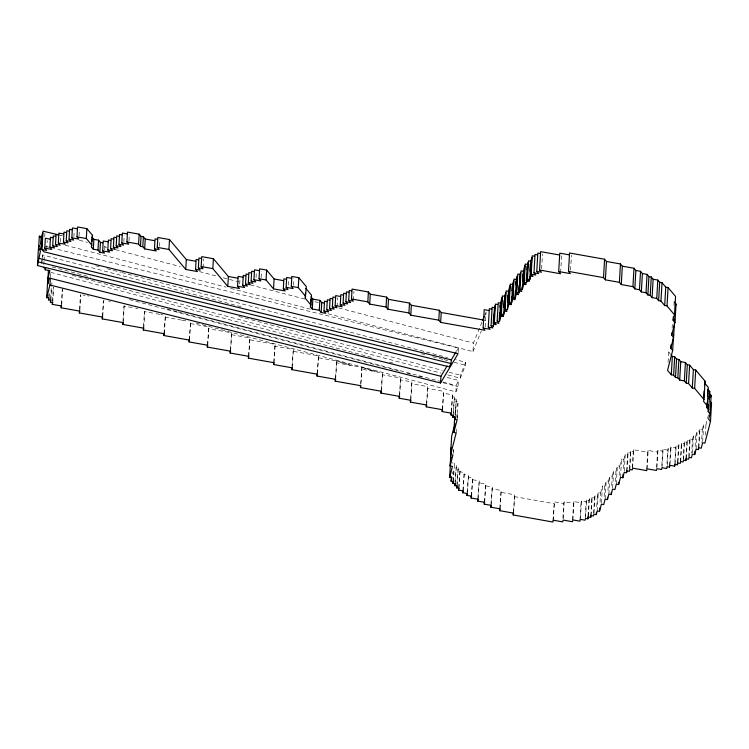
<?xml version="1.0" encoding="UTF-8"?>
<svg xmlns="http://www.w3.org/2000/svg" width="749" height="749" viewBox="0 0 749 749"><rect width="100%" height="100%" fill="white"/><g stroke="black" fill="none" stroke-linecap="round" stroke-linejoin="round"><path stroke-width="0.56" stroke-dasharray="3.75 2.81" d="M41.579 263.199L42.421 254.875L242.657 307.118M41.916 263.564L42.113 260.306M42.169 259.22L42.421 254.875M44.715 236.843L44.912 233.388M43.854 264.706L44.041 261.438M44.107 260.352L44.294 257.094L41.953 256.682M46.71 249.286L47.224 240.485M48.76 296.445L48.891 294.151M49.097 296.932L49.294 293.486M50.398 277.214L50.651 272.87M50.632 298.673L51.363 286.034M50.895 300.312L51.625 287.672M51.69 286.521L51.953 281.924L51.494 283.731M52.496 300.892L53.291 287.101M52.767 302.53L53.628 287.597M60.369 241.927L60.753 235.336M61.371 304.366L62.233 289.423M61.699 304.852L62.635 288.768M73.898 236.768L74.282 230.177M79.038 235.795L79.413 229.194M79.581 309.496L80.443 294.554M79.909 309.983L80.77 295.05M104.72 249.82L105.103 243.228M102.388 316.612L103.315 300.518L105.646 300.939M102.791 315.947L103.652 301.014M123.847 241.88L124.231 235.28M122.995 321.003L123.857 306.069L133.2 307.727M123.267 322.641L124.259 305.405M128.987 240.897L129.362 234.306M143.536 326.555L144.398 311.612L155.296 313.55M143.808 328.193L144.8 310.957M159.331 246.299L159.706 239.708M164.012 333.249L165.407 315.357L164.349 333.736M189.225 339.625L190.62 321.733L189.563 340.121M203.091 267.655L203.597 258.864M207.436 344.755L208.831 326.864L190.152 323.54M207.773 345.252L208.831 326.864M230.383 349.568L231.703 332.828L208.362 328.671M230.645 351.206L231.703 332.828M239.708 284.086L240.026 278.581M248.518 355.85L249.913 337.958L231.244 334.634M248.855 356.346L249.913 337.958M256.036 277.533L256.355 272.037M261.111 277.654L261.495 271.054M273.731 362.226L275.126 344.334L249.445 339.765M274.068 362.722L275.126 344.334M288.253 285.154L288.571 279.658M293.327 285.275L293.702 278.684M292.007 366.214L293.336 349.465L274.658 346.141M292.269 367.853L293.336 349.465M317.155 373.742L318.54 355.841L292.868 351.272M317.548 373.077L318.54 355.841M337.087 306.631L337.593 297.84M335.421 377.721L336.75 360.981L352.629 365.69M335.692 379.359L336.75 360.981L318.082 357.657M353.425 300.087L353.931 291.295M360.634 384.097L361.964 367.356L377.833 372.066M361.037 383.441L361.964 367.356L336.282 362.788M381.175 389.649L382.505 372.899L361.495 369.163M381.447 391.287L382.505 372.899M399.386 394.779L400.715 378.03L382.037 374.706M399.657 396.418L400.715 378.03M410.592 398.665L411.922 381.915L400.247 379.837M410.855 400.303L411.922 381.915M426.471 403.383L427.791 386.634L411.454 383.722M426.733 405.022L427.791 386.634M442.275 409.244L443.67 391.353L427.323 388.441M442.603 409.74L443.67 391.353M451.216 411.566L452.536 394.817L443.202 393.159M451.544 412.053L452.536 394.817M453.145 412.643L454.409 397.045L452.078 396.633M453.351 415.433L454.409 397.045M195.929 322.988L455.916 391.858L456.272 385.576L458.369 380.408L447.078 377.412M458.126 352.582L458.388 348.004L55.529 248.846M455.018 414.862L456.281 399.264L453.941 398.852M453.117 451.619L453.248 449.325M455.214 417.652L456.281 399.264M453.192 453.697L453.454 449.1M452.199 474.154L452.34 471.851M455.916 391.858L458.004 386.681L458.369 380.408M453.079 481.139L453.8 468.5M456.16 432.95L456.431 428.353M457.021 418.017L457.227 414.562L454.886 414.15L458.145 401.492L455.813 401.08M453.407 481.635L454.465 463.247L452.134 462.826M457.087 419.88L458.145 401.492M447.846 374.912L460.289 378.208L460.466 375.23L465.691 362.291L455.514 359.632M455.008 482.216L456.338 465.466L454.006 465.054L454.465 463.247M455.28 483.854L456.338 465.466M456.881 484.444L458.21 467.694L455.869 467.282M457.143 486.082L458.21 467.694M460.289 378.208L465.522 365.269L465.691 362.291M458.678 487.814L460.073 469.913L457.742 469.501M459.015 488.301L460.073 469.913M462.882 490.455L464.277 472.553L459.614 471.73M463.219 490.941L464.277 472.553M328.034 313.765L472.965 351.581L473.462 343.089L482.159 321.583M467.151 491.943L468.481 475.194L463.809 474.36M467.423 493.582L468.481 475.194M471.29 495.726L472.685 477.834L468.013 477.001M471.627 496.222L472.685 477.834M485.202 326.995L485.829 316.153M485.886 315.086L486.073 311.902M477.899 497.636L479.22 480.886L472.216 479.641M478.162 499.274L479.22 480.886M484.369 501.839L485.764 483.948L478.761 482.702M484.697 502.326L485.764 483.948M490.969 503.749L492.299 487L485.296 485.755M491.241 505.388L492.299 487M499.78 508.365L501.165 490.473L491.831 488.807M500.107 508.852L501.165 490.473M513.383 511.52L514.713 494.771L500.706 492.28M513.645 513.159L514.713 494.771M541.63 268.807L542.491 253.864M560.636 272.617L561.638 255.381M552.931 520.873L554.391 501.83L563.725 503.497L562.733 520.733M553.333 520.218L554.391 501.83M570.579 270.174L571.44 255.231M563.201 518.917L564.194 501.68L573.528 503.347L572.536 520.583M572.929 519.928L573.996 501.54L580.999 502.785L579.998 520.021M580.466 518.214L581.458 500.978L586.13 501.811L585.138 519.038M585.531 518.383L586.598 499.995L588.929 500.416L588.002 516.501M588.396 515.846L589.397 498.609L591.729 499.021L590.802 515.106M591.13 515.602L592.197 497.214L594.528 497.626L593.536 514.863M593.994 513.056L594.996 495.819L597.327 496.231L596.597 508.871M597.196 511.005L598.254 492.617L600.595 493.029L599.996 503.375M601.456 503.038L602.449 485.801L604.789 486.213L604.125 497.711M605.117 499.171L606.184 480.792L608.516 481.204L607.851 492.692M608.853 494.162L609.911 475.784L612.242 476.195L611.587 487.683M612.645 488.011L613.637 470.775L615.978 471.187L615.313 482.674M616.305 484.144L617.373 465.766L619.704 466.178L619.105 476.514M620.5 477.328L621.567 458.94L623.898 459.362L623.234 470.849M624.301 471.168L625.293 453.931L627.625 454.353L626.698 470.438M627.035 470.924L628.093 452.536L630.424 452.958L629.432 470.194M629.834 469.529L630.892 451.151L633.223 451.563L632.165 469.951M632.633 468.144L633.691 449.756L647.698 452.246L646.705 469.483M647.099 468.827L648.166 450.439L657.5 452.096L656.508 469.333M656.967 467.526L657.959 450.289L662.631 451.123L661.639 468.359M662.041 467.704L663.099 449.316L667.762 450.149L666.769 467.385M668.014 362.301L669.072 350.148M672.115 328.259L672.443 322.51M673.969 305.33L674.1 303.036M667.237 465.569L668.23 448.333L670.561 448.754L669.634 464.839M670.037 464.183L671.029 446.947L675.701 447.771L674.774 463.865M675.102 464.352L676.16 445.964L678.5 446.385L677.573 462.47M677.967 461.805L678.959 444.569L681.3 444.99L680.232 463.378M680.701 461.562L681.759 443.183L684.099 443.595L683.238 458.538M683.5 460.176L684.558 441.788L686.899 442.2L685.972 458.294M686.299 458.781L687.357 440.393L689.698 440.805L688.696 458.042M689.099 457.386L690.157 438.998L692.497 439.42L691.702 453.201M692.432 453.033L693.424 435.796L695.755 436.218L695.1 447.705M696.093 449.175L697.15 430.787L699.491 431.209L698.564 447.293M698.892 447.78L699.95 429.402L702.29 429.814L701.56 442.453M702.693 441.62L703.686 424.383L705.961 424.795L705.361 435.132M456.759 416.378L457.227 414.562M563.725 503.497L564.194 501.68M573.528 503.347L573.996 501.54M580.999 502.785L581.458 500.978M586.13 501.811L586.598 499.995M588.929 500.416L589.397 498.609M591.729 499.021L592.197 497.214M594.528 497.626L594.996 495.819M597.327 496.231L598.254 492.617M600.595 493.029L602.449 485.801M604.789 486.213L606.184 480.792M608.516 481.204L609.911 475.784M612.242 476.195L613.637 470.775M615.978 471.187L617.373 465.766M619.704 466.178L621.567 458.94M623.898 459.362L625.293 453.931M627.625 454.353L628.093 452.536M630.424 452.958L630.892 451.151M633.223 451.563L633.691 449.756M647.698 452.246L648.166 450.439M657.5 452.096L657.959 450.289M662.631 451.123L663.099 449.316M667.762 450.149L668.23 448.333M670.561 448.754L671.029 446.947M675.701 447.771L676.16 445.964M678.5 446.385L678.959 444.569M681.3 444.99L681.759 443.183M684.099 443.595L684.558 441.788M686.899 442.2L687.357 440.393M689.698 440.805L690.157 438.998M692.497 439.42L693.424 435.796M695.755 436.218L697.15 430.787M699.491 431.209L699.95 429.402M702.29 429.814L703.686 424.383M705.961 424.795L708.769 413.841M484.762 315.132L485.633 312.979M472.965 351.581L481.233 331.152M456.609 350.972L458.388 348.004M483.245 319.982L485.577 320.394M82.774 294.975L85.105 295.387M87.446 295.808L89 296.08M108.764 301.491L110.318 301.763M135.532 308.148L137.863 308.56M156.073 313.691L159.958 314.383M160.745 314.524L163.076 314.936M164.949 317.164L181.286 320.066M182.063 320.207L185.949 320.9M514.245 496.578L553.923 503.637M45.315 246.327L48.722 247.17M60.163 235.252L62.429 235.841M79.413 240.27L87.343 242.339M104.326 246.767L106.592 247.357M115.646 249.726L180.191 266.569M199.44 271.587L216.424 276.025M223.221 277.795L239.071 281.933M250.391 284.882L304.74 299.066M314.936 301.725L318.334 302.615M338.717 307.933L473.462 343.089M65.341 245.213L226.123 287.167M230.655 288.356L311.05 309.328M95.76 265.764L99.158 266.653M107.079 268.713L120.655 272.262M121.787 272.552L447.593 357.563M421.406 353.762L424.795 354.642M432.716 356.711L442.893 359.37M444.026 359.66L449.681 361.14M454.212 362.319L465.522 365.269M52.14 266.925L90.601 277.13M238.772 316.424L442.369 370.427M449.147 372.225L460.466 375.23M72.325 275.304L441.058 373.105M50.745 272.355L372.553 357.657M389.489 362.142L394.011 363.34M166.905 308.916L177.082 311.612M178.206 311.912L441.582 381.69M442.715 381.99L456.272 385.576M129.418 299.581L401.548 371.719M407.194 373.217L411.716 374.416M418.485 376.204L423.007 377.402M443.324 382.795L458.004 386.681M361.964 367.356L375.502 371.654M336.75 360.981L350.289 365.278M668.614 351.955L670.477 354.183"/><path stroke-width="1.12" d="M456.019 351.964L451.282 359.876L451.076 363.527L449.1 366.823L37.45 265.558L38.386 249.248L39.322 245.635M38.583 248.837L39.313 236.178L41.644 236.59L40.914 249.258L38.583 248.837L40.455 251.065L37.45 265.558M40.849 244.155L41.186 238.397L39.313 236.178M48.442 270.277L48.002 277.888L50.333 278.3L49.949 285.013L440.543 382.982L458.06 353.734L43.854 251.776L41.981 249.548L43.039 231.169L59.031 234.952M41.981 249.548L46.653 250.381L44.781 248.162L45.352 238.266L50.024 239.1M48.002 277.888L49.865 270.651L45.193 269.818L45.315 267.646M710.333 401.604L711.55 403.046L710.492 421.434L704.893 443.174L702.618 442.771L701.223 448.202L698.892 447.78L698.424 449.587L696.093 449.175L694.697 454.596L692.366 454.184L691.43 457.798L689.099 457.386L688.631 459.193L686.299 458.781L685.831 460.588L683.5 460.176L683.032 461.983L680.701 461.562L680.232 463.378L677.901 462.957L677.433 464.764L675.102 464.352L674.634 466.159L669.971 465.326L669.503 467.133L667.172 466.721L666.704 468.528L662.041 467.704L661.573 469.511L656.901 468.677L656.442 470.484L647.099 468.827L646.64 470.634L632.633 468.144L632.165 469.951L629.834 469.529L629.366 471.336L627.035 470.924L626.567 472.731L624.235 472.319L622.84 477.74L620.5 477.328L618.646 484.566L616.305 484.144L614.91 489.574L612.579 489.153L611.184 494.583L608.853 494.162L607.458 499.592L605.117 499.171L603.722 504.601L601.391 504.189L599.528 511.417L597.196 511.005L596.27 514.619L593.929 514.207L593.47 516.014L591.13 515.602L590.671 517.409L588.33 516.988L587.871 518.795L585.531 518.383L585.072 520.19L580.4 519.357L579.932 521.173L572.929 519.928L572.47 521.735L563.136 520.068L562.668 521.875L553.333 520.218L552.865 522.025L513.187 514.966L513.645 513.159L499.639 510.659L500.107 508.852L490.773 507.195L491.241 505.388L484.238 504.133L484.697 502.326L477.693 501.081L478.162 499.274L471.158 498.029L471.627 496.222L466.955 495.389L467.423 493.582L462.751 492.748L463.219 490.941L458.547 490.108L459.015 488.301L456.684 487.889L457.143 486.082L454.812 485.661L455.28 483.854L452.939 483.442L453.407 481.635L451.076 481.214L452.003 477.6L449.672 477.188L452.462 466.337L450.13 465.915L452.92 455.064L450.58 454.652L456.16 432.95L453.828 432.538L457.087 419.88L454.755 419.459L455.214 417.652L452.883 417.24L453.351 415.433L451.01 415.012L451.478 413.205L442.144 411.547L442.603 409.74L426.265 406.829L426.733 405.022L410.396 402.11L410.855 400.303L399.189 398.225L399.657 396.418L380.979 393.094L381.447 391.287L360.438 387.551L360.906 385.735L335.224 381.166L335.692 379.359L317.014 376.035L317.482 374.228L291.81 369.66L292.269 367.853L273.6 364.529L274.068 362.722L248.387 358.153L248.855 356.346L230.177 353.022L230.645 351.206L207.304 347.059L207.773 345.252L189.094 341.928L189.563 340.121L163.881 335.543L164.349 333.736L143.34 330L143.808 328.193L122.799 324.448L123.267 322.641L102.257 318.905L102.725 317.099L79.375 312.942L79.843 311.135L61.175 307.811L61.633 306.004L52.299 304.337L52.767 302.53L50.426 302.119L50.895 300.312L48.563 299.89L49.031 298.083L46.691 297.671L47.749 279.283L48.217 277.476L47.852 283.759L49.247 278.328M44.781 248.162L51.784 249.408L49.911 247.179L50.483 237.283L52.823 237.705M48.563 299.89L48.694 297.596M49.911 247.179L54.583 248.013L52.711 245.784L53.282 235.898L55.623 236.31M50.426 302.119L50.567 299.815M52.711 245.784L57.383 246.618L55.51 244.399L56.081 234.503L58.422 234.914M52.299 304.337L52.43 302.044M55.51 244.399L60.182 245.223L58.31 243.004L58.881 233.108L63.553 233.941M58.31 243.004L65.313 244.249L63.45 242.03L64.011 232.134L66.352 232.546M61.175 307.811L61.306 305.517M63.45 242.03L68.112 242.854L66.249 240.635L66.811 230.739L69.151 231.151M66.249 240.635L70.912 241.459L69.048 239.24L69.61 229.344L71.951 229.765M69.048 239.24L73.711 240.073L71.848 237.845L72.41 227.949L77.081 228.782M71.848 237.845L78.842 239.09L76.978 236.871L77.55 226.975L86.884 228.632L92.492 235.308L91.453 247.011L93.325 249.23L97.997 250.063L99.86 252.291L104.532 253.115L102.66 250.896L103.231 241L107.903 241.833M79.375 312.942L79.516 310.648M91.921 245.204L86.313 238.528L86.884 228.632M91.453 247.011L91.584 244.811M91.771 241.515L92.492 235.308M93.325 249.23L93.897 239.343L92.024 237.115M97.997 250.063L98.559 240.167L93.897 239.343M99.86 252.291L100.432 242.395L98.559 240.167M102.257 318.905L102.388 316.612M102.66 250.896L109.663 252.141L107.79 249.923L108.362 240.026L110.702 240.438M107.79 249.923L112.462 250.746L110.59 248.528L111.161 238.631L113.502 239.043M110.59 248.528L115.262 249.361L113.389 247.133L113.96 237.236L116.301 237.658M113.389 247.133L118.061 247.966L116.189 245.738L116.76 235.841L119.1 236.263M116.189 245.738L120.861 246.571L118.988 244.343L119.559 234.456L121.9 234.868M118.988 244.343L123.66 245.176L121.787 242.957L122.359 233.061L127.03 233.894M121.787 242.957L128.791 244.202L126.927 241.974L127.499 232.078L139.164 234.156L141.037 236.384L143.368 236.796L145.24 239.025L154.575 240.682M122.799 324.448L122.93 322.154M157.374 239.287L155.043 238.875L154.472 248.771L156.335 250.99L144.669 248.911L142.797 246.693L140.466 246.281L138.593 244.052L139.164 234.156M140.466 246.281L141.037 236.384M142.797 246.693L143.368 236.796M144.669 248.911L145.24 239.025M143.34 330L143.471 327.697M154.472 248.771L159.134 249.604L157.271 247.376L157.842 237.48L169.508 239.558L186.332 259.575L195.667 261.232M163.881 335.543L164.012 333.249M198.466 259.837L196.135 259.426L195.564 269.322L197.436 271.541L185.761 269.471L168.937 249.454L169.508 239.558M185.761 269.471L186.332 259.575M189.094 341.928L189.225 339.625M195.564 269.322L200.236 270.155L198.363 267.927L198.934 258.031L201.266 258.452M198.363 267.927L203.035 268.76L201.163 266.532L201.734 256.645L213.399 258.714L228.351 276.512L237.695 278.169M207.304 347.059L207.436 344.755M242.826 277.196L238.154 276.362L237.583 286.258L239.455 288.477L227.79 286.399L212.828 268.61L213.399 258.714M227.79 286.399L228.351 276.512M230.177 353.022L230.308 350.719M237.583 286.258L244.586 287.504L242.723 285.275L243.294 275.379L245.625 275.801M242.723 285.275L247.385 286.109L245.522 283.88L246.093 273.994L248.425 274.406M245.522 283.88L250.185 284.714L248.322 282.495L248.893 272.599L251.224 273.011M248.322 282.495L252.984 283.319L251.121 281.1L251.692 271.204L254.023 271.625M248.387 358.153L248.518 355.85M251.121 281.1L255.784 281.933L253.92 279.705L254.491 269.809L259.154 270.642M253.92 279.705L260.924 280.95L259.051 278.731L259.622 268.835L266.625 270.08L274.097 278.974L283.44 280.641M286.24 279.246L283.899 278.825L283.328 288.721L285.2 290.949L273.525 288.871L266.054 279.976L266.625 270.08M273.525 288.871L274.097 278.974M273.6 364.529L273.731 362.226M283.328 288.721L288 289.554L286.127 287.326L286.698 277.439L291.37 278.263M286.127 287.326L293.131 288.58L291.267 286.352L291.838 276.456L298.842 277.701L306.313 286.595L305.274 298.299L310.882 304.974L310.423 306.781L312.286 309.009L319.289 310.255L321.162 312.473L325.834 313.307L323.961 311.078L324.532 301.192L326.864 301.604M291.81 369.66L291.941 367.366M305.742 296.492L298.271 287.597L298.842 277.701M305.274 298.299L305.592 292.803M310.423 306.781L310.863 299.085M310.882 304.974L311.453 295.078L305.845 288.412M312.286 309.009L312.857 299.113L310.994 296.885M319.289 310.255L319.86 300.358L312.857 299.113M317.014 376.035L317.155 373.742M321.162 312.473L321.733 302.577L319.86 300.358M323.961 311.078L328.633 311.912L326.761 309.693L327.332 299.797L329.663 300.209M326.761 309.693L331.433 310.517L329.56 308.298L330.131 298.402L332.462 298.823M329.56 308.298L334.232 309.131L332.359 306.903L332.931 297.007L335.262 297.428M332.359 306.903L337.022 307.736L335.159 305.508L335.73 295.621L340.392 296.445M335.224 381.166L335.355 378.872M335.159 305.508L342.162 306.753L340.289 304.534L340.861 294.638L343.192 295.059M340.289 304.534L344.961 305.367L343.089 303.139L343.66 293.243L345.991 293.664M343.089 303.139L347.761 303.972L345.888 301.744L346.459 291.857L348.791 292.269M345.888 301.744L350.56 302.577L348.688 300.358L349.259 290.462L351.59 290.874M348.688 300.358L353.359 301.182L351.487 298.963L352.058 289.067L368.396 291.979L370.268 294.198L386.606 297.11L388.478 299.328L409.478 303.073L411.351 305.292L439.363 310.283L441.227 312.502L483.245 319.982M360.438 387.551L360.569 385.248M488.872 310.507L484.2 309.683L483.142 328.062L485.006 330.29L440.665 322.398L438.792 320.169L410.78 315.189L408.917 312.96L387.907 309.225L386.035 307.006L369.697 304.094L367.825 301.866L368.396 291.979M369.697 304.094L370.268 294.198M380.979 393.094L381.11 390.8M386.035 307.006L386.606 297.11M387.907 309.225L388.478 299.328M399.189 398.225L399.32 395.931M408.917 312.96L409.478 303.073M410.78 315.189L411.351 305.292M410.396 402.11L410.527 399.816M426.265 406.829L426.396 404.526M438.792 320.169L439.363 310.283M440.665 322.398L441.227 312.502M440.543 382.982L440.936 376.27L447.116 365.943M442.144 411.547L442.275 409.244M451.01 415.012L451.141 412.718M450.58 454.652L451.647 436.264L453.969 427.23M452.883 417.24L453.014 414.937M450.13 465.915L451.188 447.537M449.672 477.188L450.533 462.245M451.076 481.214L451.338 476.617M453.828 432.538L454.755 416.453M454.755 419.459L454.886 417.165M452.939 483.442L453.079 481.139M454.812 485.661L454.943 483.367M456.684 487.889L456.815 485.586M458.547 490.108L458.678 487.814M462.751 492.748L462.882 490.455M466.955 495.389L467.086 493.095M471.158 498.029L471.29 495.726M477.693 501.081L477.834 498.787M483.142 328.062L490.146 329.307L488.273 327.088L489.331 308.7L491.672 309.122M491.072 325.693L492.13 307.305L494.471 307.727L493.404 326.115L491.072 325.693L492.945 327.922L488.273 327.088M493.207 323.325L493.675 315.282M493.404 326.115L494.93 305.92L494.471 307.727M493.872 324.298L496.203 324.72L494.34 322.491L495.398 304.113L497.729 304.525M484.238 504.133L484.369 501.839M497.139 321.096L498.197 302.718L500.529 303.13L499.471 321.518L497.139 321.096L499.003 323.325L494.34 322.491M499.209 319.879L499.602 312.979M499.929 307.24L500.07 304.937M499.471 321.518L500.866 316.087L501.924 297.709L500.529 303.13M501.334 314.28L502.392 295.902L504.723 296.314L503.665 314.702L501.334 314.28L503.197 316.509L503.403 313.063M490.773 507.195L490.904 504.892M503.731 307.315L504.133 300.424M503.665 314.702L504.592 311.078L505.659 292.7L504.723 296.314M505.06 309.271L506.118 290.884L508.459 291.305L507.391 309.693L505.06 309.271L506.933 311.5L504.592 311.078M507.457 302.306L507.859 295.406M507.391 309.693L508.796 304.263L509.854 285.875L508.459 291.305M509.254 302.456L510.312 284.068L512.653 284.489L511.586 302.868L509.254 302.456L511.127 304.674L511.586 296.632M511.923 290.893L512.185 286.296M499.639 510.659L499.78 508.365M511.586 302.868L512.522 299.254L513.58 280.866L512.653 284.489M512.99 297.447L514.048 279.059L516.379 279.471L515.321 297.859L512.99 297.447L514.853 299.666L515.387 290.472M515.715 284.732L515.911 281.287M515.321 297.859L516.248 294.245L517.306 275.857L516.379 279.471M516.716 292.438L517.774 274.05L520.106 274.462L519.048 292.85L516.716 292.438L518.589 294.657L516.248 294.245M518.785 291.211L519.113 285.463M519.45 279.723L519.647 276.278M519.048 292.85L520.574 272.655L520.106 274.462M519.984 289.236L521.042 270.848L523.373 271.26L522.315 289.648L519.984 289.236L521.847 291.455L519.516 291.043M521.978 289.161L522.109 286.858M522.446 281.118L522.839 274.218M522.315 289.648L523.71 284.227L524.768 265.839L523.373 271.26M524.178 282.42L525.236 264.032L527.568 264.444L526.51 282.832L524.178 282.42L526.041 284.639L523.71 284.227M526.238 281.193L526.575 275.445M526.903 269.706L527.099 266.251M513.187 514.966L513.318 512.662M526.51 282.832L528.036 262.637L527.568 264.444M527.436 279.218L528.494 260.83L530.835 261.242L529.777 279.63L527.436 279.218L529.309 281.437L526.978 281.025M529.374 280.285L529.571 276.84M529.908 271.101L530.301 264.2M529.777 279.63L530.704 276.016L531.762 257.628L530.835 261.242M530.704 276.016L533.035 276.428L531.172 274.209L532.23 255.821L534.561 256.233M531.172 274.209L535.835 275.033L533.971 272.814L535.029 254.426L537.361 254.838M533.971 272.814L538.634 273.647L536.771 271.419L537.829 253.031L540.16 253.452M536.771 271.419L541.433 272.252L539.57 270.024L540.628 251.645L559.297 254.96M539.57 270.024L560.57 273.769L558.707 271.541L559.765 253.153L569.1 254.819M558.707 271.541L570.373 273.619L568.51 271.391L569.568 253.012L604.583 259.238L606.447 261.467L620.453 263.957L622.325 266.176L633.991 268.254L635.864 270.483L640.526 271.316L642.399 273.535L647.07 274.368L648.934 276.587L651.274 277.008L653.137 279.227L657.809 280.06L659.682 282.279L662.013 282.701L665.749 287.148L668.08 287.56L675.561 296.454L674.503 314.842L673.108 320.272L674.971 322.491L671.722 335.149L673.585 337.378L670.795 348.229L672.668 350.448L667.546 370.343L671.291 374.79L673.623 375.202L675.495 377.43L677.826 377.842L679.689 380.071L684.361 380.895L686.234 383.123L688.565 383.535L692.301 387.982L694.641 388.403L703.985 399.517L703.517 401.324L707.253 405.771L706.794 407.587L708.657 409.806L708.198 411.613L710.061 413.841L708.666 419.262L710.492 421.434M587.871 518.795L588.002 516.501M674.503 314.842L667.022 305.948L664.691 305.536L660.955 301.089L658.614 300.667L656.751 298.448L652.079 297.615L650.207 295.387L647.876 294.975L646.013 292.756L641.341 291.923L639.468 289.694L634.806 288.871L632.933 286.642L621.258 284.564L619.395 282.345L605.389 279.845L603.516 277.626L604.583 259.238M590.671 517.409L590.802 515.106M605.389 279.845L606.447 261.467M596.27 514.619L596.401 512.325M599.593 510.266L599.734 507.972M619.395 282.345L620.453 263.957M607.458 499.592L607.589 497.289M621.258 284.564L622.325 266.176M611.184 494.583L611.315 492.28M618.646 484.566L618.777 482.262M632.933 286.642L633.991 268.254M622.84 477.74L623.037 474.295M634.806 288.871L635.864 270.483M626.567 472.731L626.698 470.438M639.468 289.694L640.526 271.316M641.341 291.923L642.399 273.535M646.013 292.756L647.07 274.368M647.876 294.975L648.934 276.587M650.207 295.387L651.274 277.008M652.079 297.615L653.137 279.227M656.751 298.448L657.809 280.06M658.614 300.667L659.682 282.279M660.955 301.089L662.013 282.701M664.691 305.536L665.749 287.148M667.022 305.948L668.08 287.56M670.795 348.229L670.992 344.774M671.722 335.149L671.853 332.856M673.108 320.272L673.304 316.818M671.291 374.79L672.349 356.402L671.104 354.923M672.668 350.448L673.594 334.363M673.585 337.378L674.643 318.99M674.971 322.491L676.038 304.103L674.166 301.884M673.623 375.202L674.68 356.814L672.349 356.402M669.503 467.133L669.634 464.839M675.495 377.43L676.553 359.043L674.68 356.814M677.826 377.842L678.884 359.454L676.553 359.043M674.634 466.159L674.774 463.865M679.689 380.071L680.757 361.683L678.884 359.454M677.433 464.764L677.573 462.47M684.361 380.895L685.419 362.516L680.757 361.683M686.234 383.123L687.292 364.735L685.419 362.516M688.565 383.535L689.623 365.147L687.292 364.735M685.831 460.588L685.972 458.294M692.301 387.982L693.368 369.603L689.623 365.147M694.641 388.403L695.699 370.015L693.368 369.603M694.697 454.596L694.894 451.151M698.424 449.587L698.564 447.293M703.714 397.878L704.116 390.987M704.444 385.239L705.043 381.129L695.699 370.015M703.985 399.517L705.043 381.129M706.794 407.587L707.056 402.99M707.449 396.09L707.852 389.199L709.724 391.418L708.657 409.806M707.253 405.771L708.32 387.392L704.575 382.945M708.198 411.613L708.591 404.722M708.929 398.974L709.724 391.418M710.061 413.841L711.129 395.453L709.256 393.234M41.644 236.59L42.581 232.976L41.85 245.635L40.914 249.258M45.193 269.818L45.661 268.011L43.32 267.599M46.691 297.671L49.949 285.013M454.437 425.413L454.896 423.606M450.729 458.8L451.198 456.993M675.57 305.91L676.038 304.103M710.661 397.26L711.129 395.453M482.59 320.506L484.331 316.209M568.51 271.391L603.516 277.626M512.522 299.254L514.853 299.666M508.796 304.263L511.127 304.674M126.927 241.974L138.593 244.052M157.271 247.376L168.937 249.454M76.978 236.871L86.313 238.528M100.432 242.395L102.763 242.807M500.866 316.087L503.197 316.509M201.163 266.532L212.828 268.61M259.051 278.731L266.054 279.976M291.267 286.352L298.271 287.597M351.487 298.963L367.825 301.866M321.733 302.577L324.064 302.999M38.592 258.293L451.282 359.876M38.377 261.944L451.076 363.527M50.333 278.3L440.936 376.27"/></g></svg>
